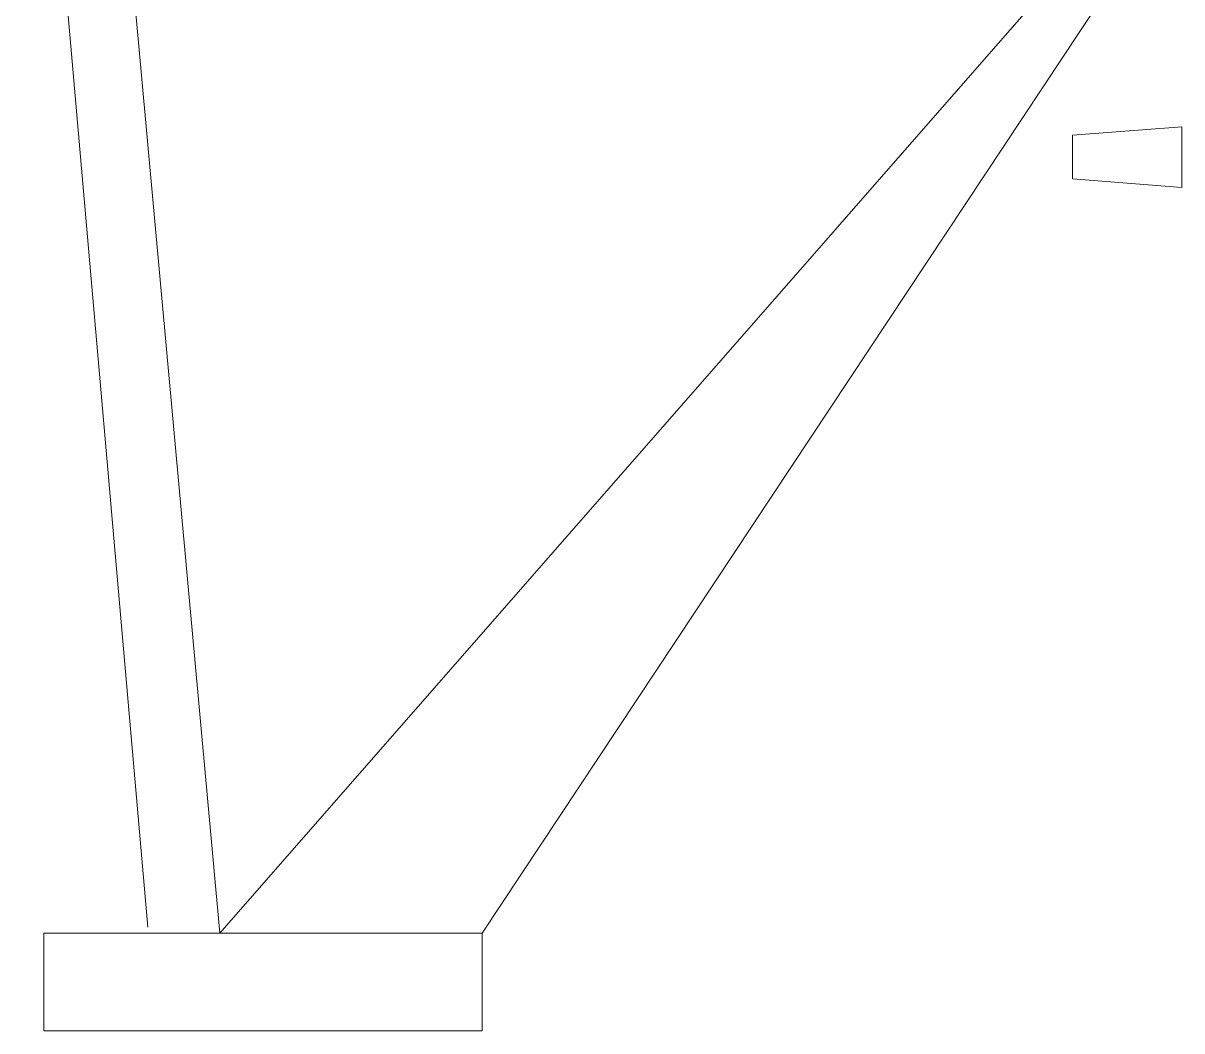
# Model space of a CAD drawing. Header units: inches. Extents: x -25.4 to 25.4, y -23 to 23.1.
# Drawn here: x -25.42 to 1.1, y -23.04 to 0.02 of the extents above; entities that cross this region are included whole.
import ezdxf

# ---------------------------------------------------------------- set-up
doc = ezdxf.new("R2010")
doc.units = ezdxf.units.IN
doc.header["$MEASUREMENT"] = 0
doc.layers.add('cut', color=6, linetype='Continuous', lineweight=0)
doc.layers.add('Layer 1', color=7, linetype='Continuous', true_color=0xffffff, plot=False)

msp = doc.modelspace()

# ---------------------------------------------------------------- linework, layer by layer
at = {"layer": 'cut', "color": 6, "lineweight": 9, "true_color": 0xff00ff}
for points in [[(-1.396, -2.545), (-1.396, -2.545), (1.104, -2.353), (1.104, -2.353)], [(1.104, -3.737), (1.104, -3.737), (1.104, -2.353), (1.104, -2.353)], [(-1.396, -3.545), (-1.396, -3.545), (-1.396, -2.545), (-1.396, -2.545)], [(-1.396, -3.545), (-1.396, -3.545), (1.104, -3.737), (1.104, -3.737)]]:
    msp.add_open_spline(points, degree=3, dxfattribs=at)
at = {"layer": 'Layer 1', "lineweight": 9}
for points in [[(-25.416, 11.979), (-25.416, 11.979), (-22.559, -20.669), (-22.559, -20.669)], [(-23.921, 12.109), (-23.921, 12.109), (-20.911, -20.803), (-20.911, -20.803)], [(0.155, 3.286), (0.155, 3.286), (-20.911, -20.803), (-20.911, -20.803)], [(-14.911, -20.803), (-14.911, -20.803), (-0.315, 1.219), (-0.315, 1.219)], [(-20.911, -20.803), (-20.911, -20.803), (-24.944, -20.803), (-24.944, -20.803)], [(-24.944, -20.803), (-24.944, -20.803), (-24.944, -23.037), (-24.944, -23.037)], [(-20.911, -20.803), (-20.911, -20.803), (-14.911, -20.803), (-14.911, -20.803)], [(-14.911, -23.037), (-14.911, -23.037), (-14.911, -20.803), (-14.911, -20.803)], [(-24.944, -23.037), (-24.944, -23.037), (-14.911, -23.037), (-14.911, -23.037)]]:
    msp.add_open_spline(points, degree=3, dxfattribs=at)

doc.saveas('drawing.dxf')
